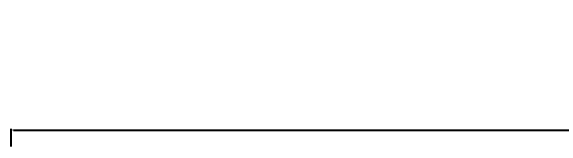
# Model space of a CAD drawing. Header units: millimetres. Extents: x -819 to 3531, y 784 to 2401.
# Drawn here: x -819 to -275, y 2267 to 2401 of the extents above; entities that cross this region are included whole.
import ezdxf

# ---------------------------------------------------------------- set-up
doc = ezdxf.new("R2010")
doc.units = ezdxf.units.MM
doc.layers.add('controllo', color=251, linetype='Continuous')
doc.styles.get("Standard").update_dxf_attribs({"font": 'arial.ttf'})
doc.dimstyles.new('ISO-25', dxfattribs={"dimtxt": 100, "dimasz": 2.5, "dimexe": 1.25, "dimexo": 0.625, "dimtad": 1, "dimtxsty": 'Standard', "dimcen": 2.5, "dimadec": 0, "dimazin": 0, "dimtfac": 1, "dimtmove": 0, "dimatfit": 3, "dimfxl": 1, "dimarcsym": 0})

# ---------------------------------------------------------------- blocks, each defined once
blk = doc.blocks.new('*D5')
at = {"layer": 'controllo', "color": 0, "lineweight": -2, "transparency": 16777216}
for p, q in [((-818.99, 2267.61), (-818.99, 2284.95)), ((3433.01, 2267.61), (3433.01, 2284.95)), ((-816.49, 2283.7), (3430.51, 2283.7))]:
    blk.add_line(p, q, dxfattribs=at)
at = {"layer": 'controllo', "color": 0, "transparency": 16777216}
for points in [[(-816.49, 2284.11), (-816.49, 2283.28), (-818.99, 2283.7)], [(3430.51, 2284.11), (3430.51, 2283.28), (3433.01, 2283.7)]]:
    blk.add_solid(points, dxfattribs=at)
at = {"layer": 'Defpoints', "color": 0, "transparency": 16777216}
for p in [(3433.01, 2283.7), (-818.99, 2266.98, 7.52), (3433.01, 2266.98, 7.52)]:
    blk.add_point(p, dxfattribs=at)
at = {"layer": 'controllo', "color": 0, "transparency": 16777216, "insert": (1307.01, 2335.38), "char_height": 100, "attachment_point": 5}
blk.add_mtext('4252', dxfattribs=at)

msp = doc.modelspace()

# ---------------------------------------------------------------- dimensions: what is measured, and where the dimension line sits
at = {"layer": 'controllo'}
dim = msp.add_linear_dim(base=(3433.011, 2283.697), p1=(-818.989, 2266.985, 7.516), p2=(3433.011, 2266.985, 7.516), dimstyle='ISO-25', dxfattribs=at)
dim.commit()
dim.dimension.update_dxf_attribs({"geometry": '*D5', "text_midpoint": (1307.011, 2335.379)})

doc.saveas('drawing.dxf')
